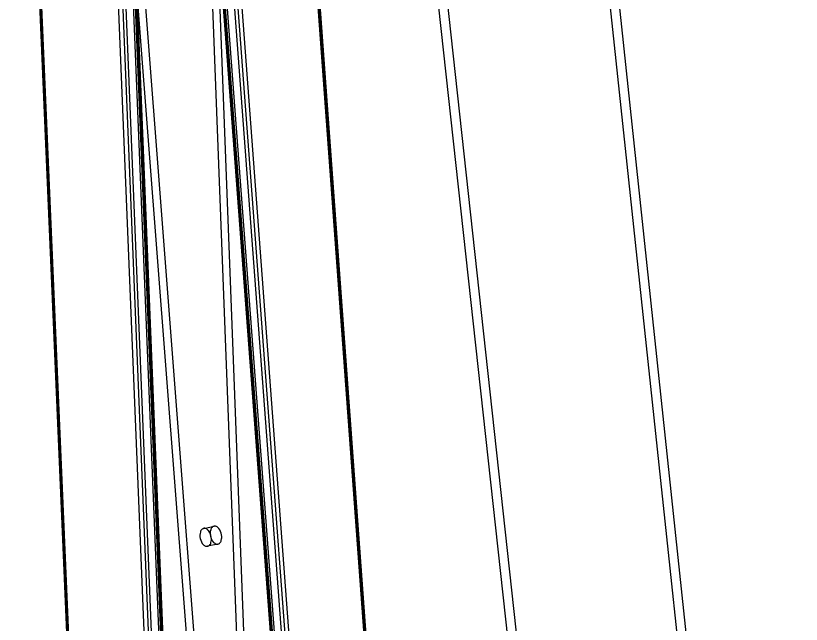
# Model space of a CAD drawing. Header units: millimetres. Extents: x 10366 to 13995, y 24552 to 29685.
# Drawn here: x 12788.6 to 13036.7, y 28724.9 to 28916.9 of the extents above; entities that cross this region are included whole.
import ezdxf

# ---------------------------------------------------------------- set-up
doc = ezdxf.new("R2010")
doc.units = ezdxf.units.MM
doc.header["$LTSCALE"] = 3
doc.layers.add('Default', color=7, linetype='Continuous')
doc.layers.add('Hidden_lines', color=7, linetype='Continuous')

msp = doc.modelspace()

# ---------------------------------------------------------------- linework, layer by layer
at = {"layer": 'Default'}
for points in [[(12817.44, 28426.05, 0), (12788.61, 29096.93, 0)], [(12817.75, 28426.66, 0), (12789.01, 29095.8, 0)], [(12869.1, 28408.71, 0), (12816.33, 29093.16, 0)], [(12866.78, 28408.57, 0), (12813.89, 29093.04, 0)], [(12841.69, 29084.53, 0), (12892.05, 28416.28, 0)], [(12842.37, 29084.16, 0), (12892.73, 28415.71, 0)], [(12893.66, 28412.71, 0), (12843.08, 29083.78, 0)], [(12896.81, 28413.75, 0), (12846.62, 29081.89, 0)], [(12897.73, 28418.16, 0), (12848.05, 29081.12, 0)], [(12873.21, 29067.67, 0), (12920.24, 28425.59, 0)], [(12873.87, 29067.31, 0), (12920.89, 28425, 0)], [(12965.64, 29048.17, 0), (13036.7, 28379.46, 0)], [(12983.24, 28362.42, 0), (12908.89, 29041.72, 0)], [(12911.73, 29041.89, 0), (12986.12, 28361.1, 0)]]:
    msp.add_polyline3d(points, dxfattribs=at)
at = {"layer": 'Hidden_lines'}
for points in [[(12815, 29102.18, 0), (12842.32, 28431.37, 0)], [(12818.37, 29102.49, 0), (12845.47, 28432.37, 0)], [(12869.06, 28443.68, 0), (12843.88, 29101.17, 0)], [(12871.3, 28443.72, 0), (12846.26, 29101.18, 0)], [(12840.93, 28434.73, 0), (12813.82, 29098.35, 0)], [(12843.19, 28434.76, 0), (12816.22, 29098.36, 0)], [(12846.03, 28435.15, 0), (12819.19, 29099.81, 0)], [(12846.34, 28435.77, 0), (12819.59, 29098.68, 0)], [(12846.6, 28436.53, 0), (12819.88, 29098.92, 0)], [(12871.21, 29098.52, 0), (12920.44, 28426.28, 0)], [(12818.03, 28427.44, 0), (12789.33, 29096.05, 0)], [(12841.14, 29095.65, 0), (12892.28, 28416.99, 0)], [(12895.43, 28418.03, 0), (12844.51, 29095.97, 0)], [(13034.21, 28376.98, 0), (12962.8, 29048, 0)], [(12847.98, 28755.12, 0), (12851.24, 28755.81, 0)], [(12852.47, 28750.17, 0), (12849.21, 28749.48, 0)]]:
    msp.add_polyline3d(points, dxfattribs=at)
for points in [[(12853.68, 28752.55, 0), (12853.63, 28753.07, 0), (12853.51, 28753.62, 0), (12853.32, 28754.16, 0), (12853.06, 28754.67, 0), (12852.76, 28755.1, 0), (12852.59, 28755.29, 0), (12852.42, 28755.44, 0), (12852.25, 28755.57, 0), (12852.07, 28755.67, 0), (12851.91, 28755.75, 0), (12851.74, 28755.8, 0), (12851.58, 28755.83, 0), (12851.41, 28755.83, 0), (12851.24, 28755.81, 0), (12851.08, 28755.76, 0), (12850.91, 28755.69, 0), (12850.76, 28755.58, 0), (12850.61, 28755.45, 0), (12850.48, 28755.28, 0), (12850.36, 28755.1, 0), (12850.26, 28754.89, 0), (12850.18, 28754.67, 0), (12850.06, 28754.18, 0), (12850.02, 28753.68, 0), (12850.04, 28753.17, 0), (12850.12, 28752.64, 0), (12850.28, 28752.09, 0), (12850.5, 28751.56, 0), (12850.78, 28751.09, 0), (12851.11, 28750.7, 0), (12851.28, 28750.54, 0), (12851.45, 28750.41, 0), (12851.62, 28750.31, 0), (12851.79, 28750.23, 0), (12851.96, 28750.18, 0), (12852.12, 28750.15, 0), (12852.29, 28750.15, 0), (12852.46, 28750.17, 0), (12852.62, 28750.22, 0), (12852.79, 28750.29, 0), (12852.94, 28750.4, 0), (12853.09, 28750.53, 0), (12853.22, 28750.69, 0), (12853.34, 28750.88, 0), (12853.44, 28751.09, 0), (12853.52, 28751.31, 0), (12853.64, 28751.8, 0), (12853.67, 28752.18, 0)], [(12850.42, 28751.86, 0), (12850.37, 28752.38, 0), (12850.25, 28752.93, 0), (12850.06, 28753.47, 0), (12849.81, 28753.98, 0), (12849.5, 28754.41, 0), (12849.33, 28754.6, 0), (12849.16, 28754.75, 0), (12848.99, 28754.88, 0), (12848.82, 28754.99, 0), (12848.65, 28755.06, 0), (12848.48, 28755.11, 0), (12848.32, 28755.14, 0), (12848.15, 28755.14, 0), (12847.98, 28755.12, 0), (12847.82, 28755.07, 0), (12847.66, 28755, 0), (12847.5, 28754.89, 0), (12847.36, 28754.76, 0), (12847.22, 28754.6, 0), (12847.11, 28754.41, 0), (12847, 28754.2, 0), (12846.92, 28753.98, 0), (12846.81, 28753.49, 0), (12846.76, 28752.99, 0), (12846.78, 28752.48, 0), (12846.87, 28751.95, 0), (12847.02, 28751.4, 0), (12847.24, 28750.87, 0), (12847.53, 28750.39, 0), (12847.85, 28750.01, 0), (12848.02, 28749.85, 0), (12848.19, 28749.72, 0), (12848.37, 28749.62, 0), (12848.54, 28749.54, 0), (12848.7, 28749.49, 0), (12848.87, 28749.46, 0), (12849.03, 28749.46, 0), (12849.2, 28749.48, 0), (12849.37, 28749.52, 0), (12849.53, 28749.6, 0), (12849.68, 28749.71, 0), (12849.83, 28749.84, 0), (12849.96, 28750, 0), (12850.08, 28750.19, 0), (12850.18, 28750.39, 0), (12850.27, 28750.62, 0), (12850.38, 28751.1, 0), (12850.42, 28751.48, 0)]]:
    msp.add_polyline3d(points, close=True, dxfattribs=at)

doc.saveas('drawing.dxf')
